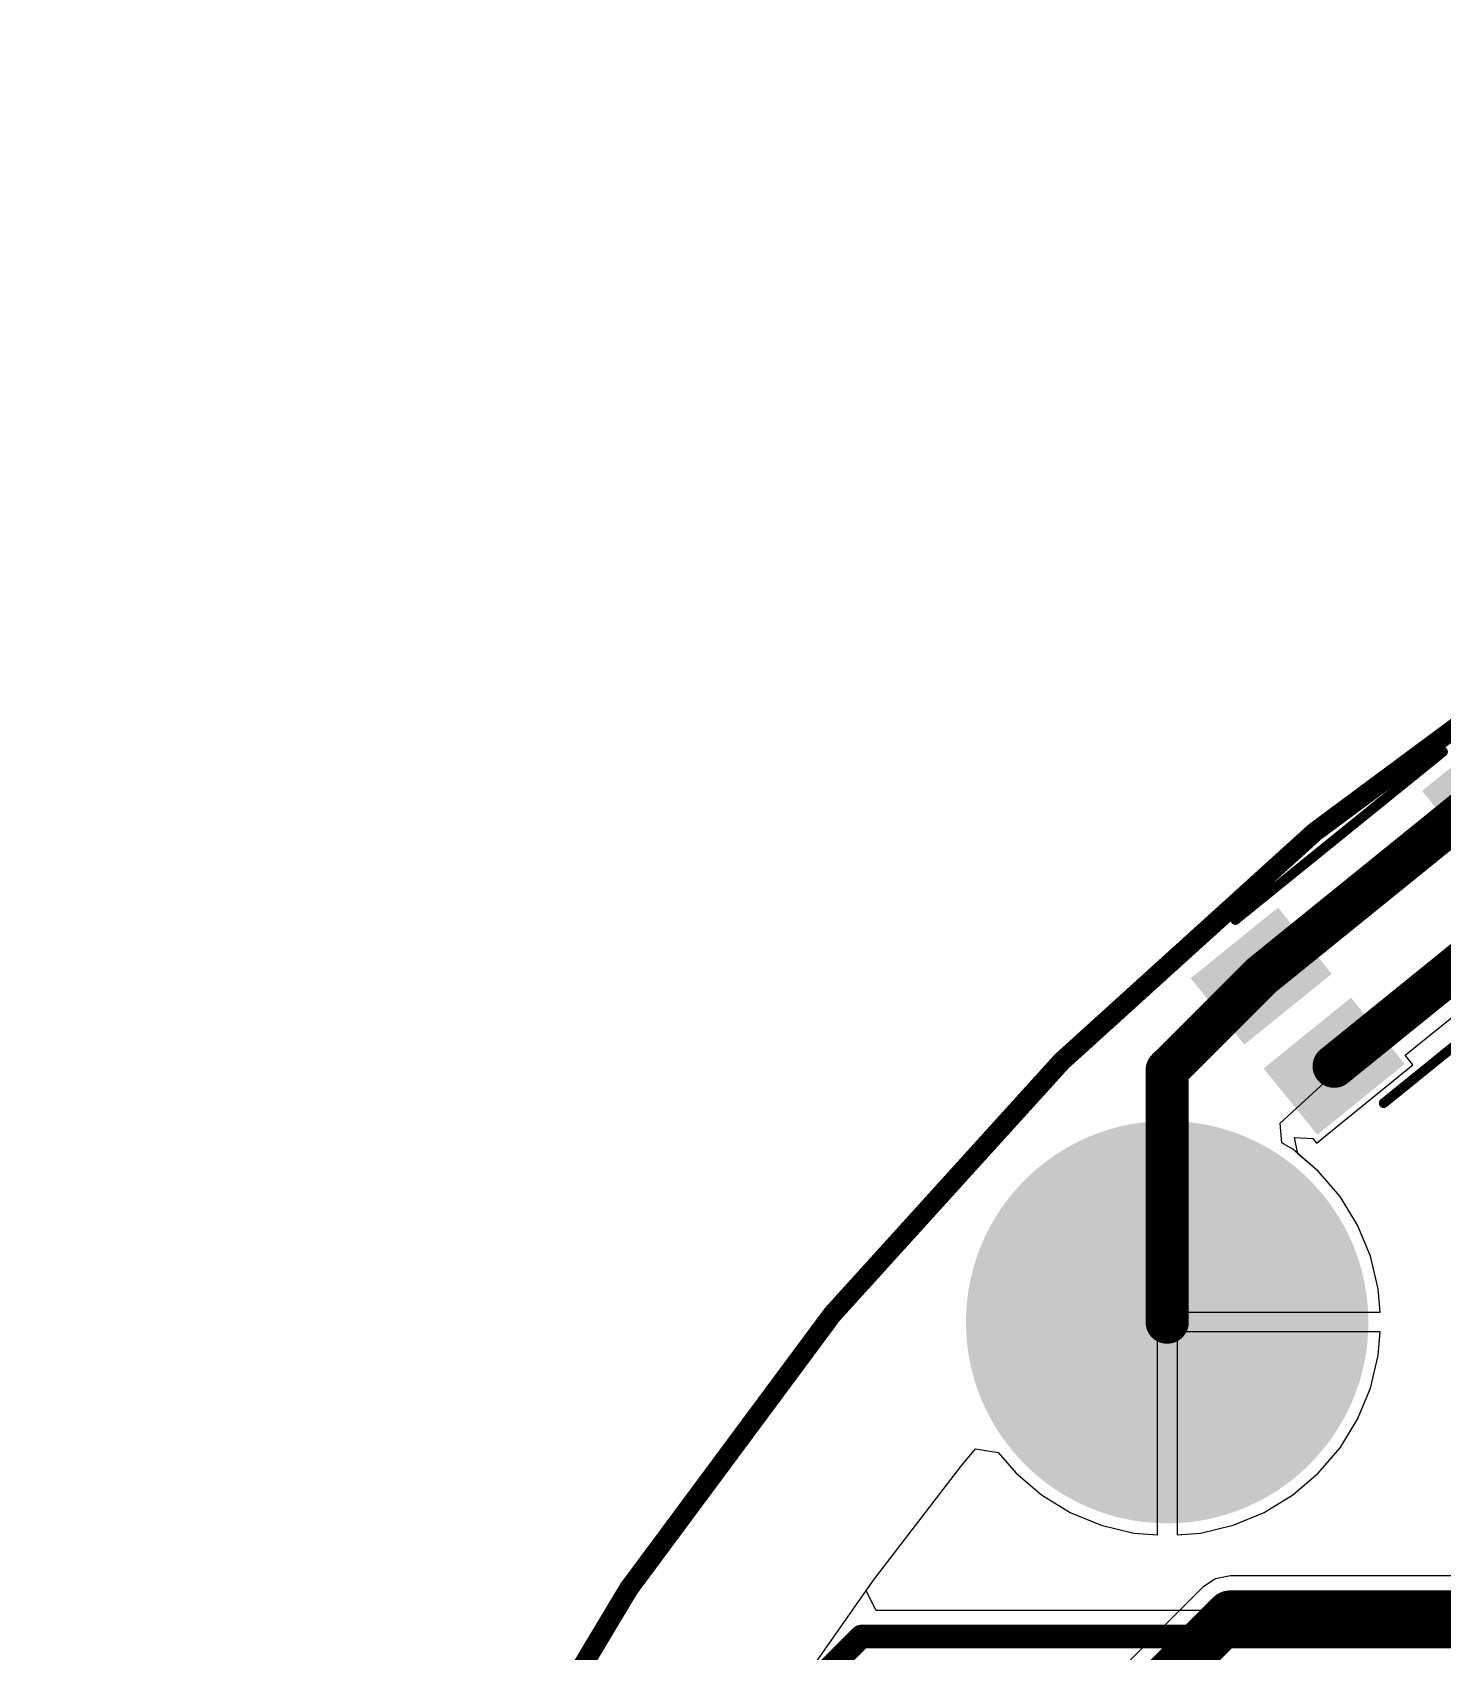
# Model space of a CAD drawing. Header units: millimetres. Extents: x -0.71 to 2.98, y -0.65 to 2.9.
# Drawn here: x -0.575 to 0.143, y 2.079 to 2.904 of the extents above; entities that cross this region are included whole.
import ezdxf

# ---------------------------------------------------------------- set-up
doc = ezdxf.new("R2010")
doc.units = ezdxf.units.MM
doc.header["$MEASUREMENT"] = 0
for name, color, linetype in [('BottomLayer', 5, 'Continuous'), ('BottomSolder', 6, 'Continuous'), ('Mechanical2', 216, 'Continuous'), ('MultiLayer', 9, 'Continuous'), ('PadHoleLayer', 156, 'Continuous'), ('TopLayer', 1, 'Continuous'), ('TopOverlay', 2, 'Continuous'), ('TopPaste', 8, 'Continuous'), ('TopSolder', 216, 'Continuous')]:
    doc.layers.add(name, color=color, linetype=linetype)

# ---------------------------------------------------------------- blocks, each defined once
blk = doc.blocks.new('TS_1185EC_C_D_B_254')
at = {"layer": 'TopLayer'}
for points in [[(-0.10039, 0.04724), (-0.05118, 0.04724), (-0.05118, 0.01181), (-0.10039, 0.01181)], [(0.05118, 0.04724), (0.10039, 0.04724), (0.10039, 0.01181), (0.05118, 0.01181)], [(-0.10039, -0.01181), (-0.05118, -0.01181), (-0.05118, -0.04724), (-0.10039, -0.04724)], [(0.05118, -0.01181), (0.10039, -0.01181), (0.10039, -0.04724), (0.05118, -0.04724)]]:
    blk.add_hatch(color=1, dxfattribs=at).paths.add_polyline_path(points)
at = {"layer": 'TopPaste'}
for points in [[(-0.10039, 0.04724), (-0.05118, 0.04724), (-0.05118, 0.01181), (-0.10039, 0.01181)], [(0.05118, 0.04724), (0.10039, 0.04724), (0.10039, 0.01181), (0.05118, 0.01181)], [(-0.10039, -0.01181), (-0.05118, -0.01181), (-0.05118, -0.04724), (-0.10039, -0.04724)], [(0.05118, -0.01181), (0.10039, -0.01181), (0.10039, -0.04724), (0.05118, -0.04724)]]:
    blk.add_hatch(color=8, dxfattribs=at).paths.add_polyline_path(points)
at = {"layer": 'TopSolder'}
for points in [[(-0.10439, 0.05124), (-0.04718, 0.05124), (-0.04718, 0.00781), (-0.10439, 0.00781)], [(0.04718, 0.05124), (0.10439, 0.05124), (0.10439, 0.00781), (0.04718, 0.00781)], [(-0.10439, -0.00781), (-0.04718, -0.00781), (-0.04718, -0.05124), (-0.10439, -0.05124)], [(0.04718, -0.00781), (0.10439, -0.00781), (0.10439, -0.05124), (0.04718, -0.05124)]]:
    blk.add_hatch(color=216, dxfattribs=at).paths.add_polyline_path(points)
at = {"layer": 'TopOverlay'}
for points, const_width in [([(-0.084, 0.061, 1), (-0.094, 0.061, 1)], 0.01), ([(-0.0965, 0.061, 1), (-0.0915, 0.061, 1)], 0.005), ([(-0.0865, 0.061, 1), (-0.0815, 0.061, 1)], 0.005), ([(-0.06925, 0.06, 1), (-0.06675, 0.06, 1)], 0.0025), ([(0.06675, 0.06, 1), (0.06925, 0.06, 1)], 0.0025), ([(-0.06925, -0.06, 1), (-0.06675, -0.06, 1)], 0.0025), ([(0.06675, -0.06, 1), (0.06925, -0.06, 1)], 0.0025)]:
    blk.add_lwpolyline(points, format="xyb", close=True, dxfattribs=dict(at, const_width=const_width))
at = {"layer": 'TopOverlay', "const_width": 0.005}
for points in [[(0.068, 0.06), (-0.068, 0.06)], [(0.068, -0.06), (-0.068, -0.06)]]:
    blk.add_lwpolyline(points, dxfattribs=at)

msp = doc.modelspace()

# ---------------------------------------------------------------- hatches: boundary and pattern name
at = {"layer": 'BottomLayer'}
h = msp.add_hatch(color=5, dxfattribs=at)
edge = h.paths.add_edge_path()
edge.add_arc((0.00269, 2.24706), 0.09843, 0, 360)
at = {"layer": 'BottomSolder'}
h = msp.add_hatch(color=6, dxfattribs=at)
edge = h.paths.add_edge_path()
edge.add_arc((0.00269, 2.24706), 0.10243, 0, 360)
at = {"layer": 'MultiLayer'}
h = msp.add_hatch(color=9, dxfattribs=at)
edge = h.paths.add_edge_path()
edge.add_arc((0.00269, 2.24706), 0.09843, 0, 360)
at = {"layer": 'PadHoleLayer'}
h = msp.add_hatch(color=156, dxfattribs=at)
edge = h.paths.add_edge_path()
edge.add_arc((0.00269, 2.24706), 0.05906, 0, 360)
at = {"layer": 'TopLayer'}
h = msp.add_hatch(color=1, dxfattribs=at)
edge = h.paths.add_edge_path()
edge.add_arc((0.00269, 2.24706), 0.09843, 0, 360)
at = {"layer": 'TopSolder'}
h = msp.add_hatch(color=216, dxfattribs=at)
edge = h.paths.add_edge_path()
edge.add_arc((0.00269, 2.24706), 0.10243, 0, 360)

# ---------------------------------------------------------------- linework, layer by layer
at = {"layer": 'BottomLayer'}
for p, q in [((0.09923, 2.38418), (0.15512, 2.43107)), ((0.06016, 2.34838), (0.09923, 2.38418)), ((0.06112, 2.33842), (0.06016, 2.34838)), ((0.06662, 2.33505), (0.06112, 2.33842)), ((0.0796, 2.32397), (0.06662, 2.33505)), ((0.09068, 2.31099), (0.0796, 2.32397)), ((0.0996, 2.29644), (0.09068, 2.31099)), ((0.10613, 2.28067), (0.0996, 2.29644)), ((0.11011, 2.26408), (0.10613, 2.28067)), ((0.11106, 2.25206), (0.11011, 2.26408)), ((0.00269, 2.24706), (0.00269, 2.25206)), ((0.00269, 2.25206), (0.11106, 2.25206)), ((-0.00231, 2.1387), (-0.00231, 2.24706)), ((-0.00231, 2.24706), (0.00269, 2.24706)), ((0.11106, 2.24206), (0.00769, 2.24206)), ((0.00769, 2.24206), (0.00769, 2.1387)), ((0.11011, 2.23005), (0.11106, 2.24206)), ((0.10613, 2.21345), (0.11011, 2.23005)), ((0.0996, 2.19769), (0.10613, 2.21345)), ((0.09068, 2.18313), (0.0996, 2.19769)), ((-0.10232, 2.17364), (-0.09483, 2.18256)), ((-0.09483, 2.18256), (-0.08328, 2.18077)), ((-0.08328, 2.18077), (-0.07421, 2.17016)), ((0.0796, 2.17016), (0.09068, 2.18313)), ((-0.14673, 2.11576), (-0.10232, 2.17364)), ((-0.07421, 2.17016), (-0.06124, 2.15907)), ((0.06662, 2.15907), (0.0796, 2.17016)), ((-0.06124, 2.15907), (-0.04668, 2.15016)), ((0.05207, 2.15016), (0.06662, 2.15907)), ((-0.04668, 2.15016), (-0.03092, 2.14362)), ((-0.03092, 2.14362), (-0.01432, 2.13964)), ((0.01971, 2.13964), (0.0363, 2.14362)), ((0.0363, 2.14362), (0.05207, 2.15016)), ((-0.01432, 2.13964), (-0.00231, 2.1387)), ((0.00769, 2.1387), (0.01971, 2.13964)), ((-0.18857, 2.056), (-0.14673, 2.11576)), ((0.02083, 2.11206), (-0.02098, 2.07025)), ((0.02728, 2.11637), (0.02083, 2.11206)), ((0.03489, 2.11788), (0.02728, 2.11637)), ((0.19176, 2.11788), (0.03489, 2.11788))]:
    msp.add_line(p, q, dxfattribs=at)
at = {"layer": 'BottomLayer', "const_width": 0.025}
for points in [[(-0.00692, 2.05619), (0.03489, 2.098)], [(0.03489, 2.098), (0.2, 2.098)]]:
    msp.add_lwpolyline(points, dxfattribs=at)
at = {"layer": 'BottomLayer', "const_width": 0.0125}
msp.add_lwpolyline([(0.02864, 2.098, 1), (0.04114, 2.098, 1)], format="xyb", close=True, dxfattribs=at)
msp.add_lwpolyline([(0.02864, 2.098, 1), (0.04114, 2.098, 1)], format="xyb", close=True, dxfattribs=at)
at = {"layer": 'Mechanical2', "const_width": 0.01}
msp.add_lwpolyline([(2.97335, 1.12706, 1), (-0.56996, 1.12706, 1)], format="xyb", close=True, dxfattribs=at)
at = {"layer": 'TopLayer'}
for p, q in [((0.1238, 2.38299), (0.19247, 2.43859)), ((0.1278, 2.37804), (0.1238, 2.38299)), ((0.07868, 2.33826), (0.1278, 2.37804)), ((0.06922, 2.33283), (0.06757, 2.34102)), ((0.06757, 2.34102), (0.0768, 2.34058)), ((0.0768, 2.34058), (0.07868, 2.33826)), ((0.0796, 2.32397), (0.06922, 2.33283)), ((0.09068, 2.31099), (0.0796, 2.32397)), ((0.0996, 2.29644), (0.09068, 2.31099)), ((0.10613, 2.28067), (0.0996, 2.29644)), ((0.11011, 2.26408), (0.10613, 2.28067)), ((0.11106, 2.25206), (0.11011, 2.26408)), ((0.00269, 2.24706), (0.00269, 2.25206)), ((0.00269, 2.25206), (0.11106, 2.25206)), ((-0.00231, 2.1387), (-0.00231, 2.24706)), ((-0.00231, 2.24706), (0.00269, 2.24706)), ((0.11106, 2.24206), (0.00769, 2.24206)), ((0.00769, 2.24206), (0.00769, 2.1387)), ((0.11011, 2.23005), (0.11106, 2.24206)), ((0.10613, 2.21345), (0.11011, 2.23005)), ((0.0996, 2.19769), (0.10613, 2.21345)), ((0.09068, 2.18313), (0.0996, 2.19769)), ((-0.10232, 2.17364), (-0.09483, 2.18256)), ((-0.09483, 2.18256), (-0.08328, 2.18077)), ((-0.08328, 2.18077), (-0.07421, 2.17016)), ((0.0796, 2.17016), (0.09068, 2.18313)), ((-0.14673, 2.11576), (-0.10232, 2.17364)), ((-0.07421, 2.17016), (-0.06124, 2.15907)), ((0.06662, 2.15907), (0.0796, 2.17016)), ((-0.06124, 2.15907), (-0.04668, 2.15016)), ((0.05207, 2.15016), (0.06662, 2.15907)), ((-0.04668, 2.15016), (-0.03092, 2.14362)), ((-0.03092, 2.14362), (-0.01432, 2.13964)), ((0.01971, 2.13964), (0.0363, 2.14362)), ((0.0363, 2.14362), (0.05207, 2.15016)), ((-0.01432, 2.13964), (-0.00231, 2.1387)), ((0.00769, 2.1387), (0.01971, 2.13964)), ((-0.15058, 2.11025), (-0.14673, 2.11576)), ((-0.14538, 2.10025), (-0.15058, 2.11025)), ((0.311, 2.10025), (-0.14538, 2.10025))]:
    msp.add_line(p, q, dxfattribs=at)
for points, const_width in [([(0.06109, 2.43182), (0.15774, 2.51008)], 0.022), ([(0.09826, 2.38592), (0.19491, 2.46418)], 0.022), ([(0.05052, 2.42325), (0.06109, 2.43182)], 0.022), ([(0.00269, 2.37542), (0.05052, 2.42325)], 0.022), ([(0.08768, 2.37736), (0.09826, 2.38592)], 0.022), ([(0.00269, 2.24706), (0.00269, 2.37542)], 0.022), ([(-0.276, 1.964), (-0.153, 2.087)], 0.012), ([(-0.153, 2.087), (0.311, 2.087)], 0.012)]:
    msp.add_lwpolyline(points, dxfattribs=dict(at, const_width=const_width))
for points, const_width in [([(0.05559, 2.43182, 1), (0.06659, 2.43182, 1)], 0.011), ([(0.05559, 2.43182, 1), (0.06659, 2.43182, 1)], 0.011), ([(0.04502, 2.42325, 1), (0.05602, 2.42325, 1)], 0.011), ([(0.04502, 2.42325, 1), (0.05602, 2.42325, 1)], 0.011), ([(0.09276, 2.38592, 1), (0.10376, 2.38592, 1)], 0.011), ([(0.09276, 2.38592, 1), (0.10376, 2.38592, 1)], 0.011), ([(-0.00281, 2.37542, 1), (0.00819, 2.37542, 1)], 0.011), ([(-0.00281, 2.37542, 1), (0.00819, 2.37542, 1)], 0.011), ([(0.08218, 2.37736, 1), (0.09318, 2.37736, 1)], 0.011), ([(-0.00281, 2.24706, 1), (0.00819, 2.24706, 1)], 0.011), ([(-0.156, 2.087, 1), (-0.15, 2.087, 1)], 0.006), ([(-0.156, 2.087, 1), (-0.15, 2.087, 1)], 0.006)]:
    msp.add_lwpolyline(points, format="xyb", close=True, dxfattribs=dict(at, const_width=const_width))

# ---------------------------------------------------------------- block references
at = {"rotation": 219}
msp.add_blockref('TS_1185EC_C_D_B_254', (0.128, 2.448), dxfattribs=at)

doc.saveas('drawing.dxf')
